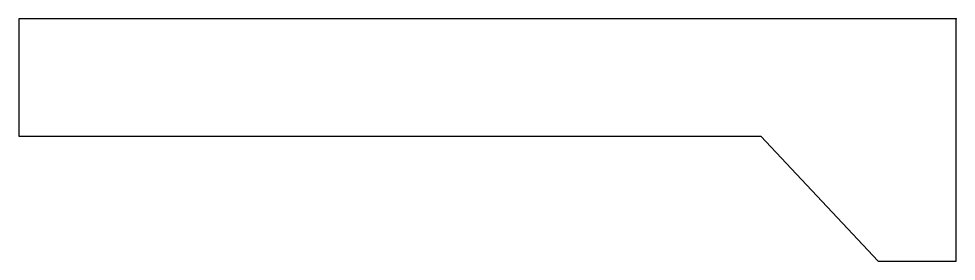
# Model space of a CAD drawing. Header units: millimetres. Extents: x -12 to 0, y -3.1 to 0.
import ezdxf

# ---------------------------------------------------------------- set-up
doc = ezdxf.new("R2010")
doc.units = ezdxf.units.MM
doc.layers.get('0').update_dxf_attribs({"linetype": 'CONTINUOUS'})

msp = doc.modelspace()

# ---------------------------------------------------------------- linework, layer by layer
msp.add_line((-12, -1.5), (-10, -1.5))
msp.add_lwpolyline([(0, 0), (-12, 0), (-12, -1.5), (-2.5, -1.5), (-1, -3.1), (0, -3.1)], close=True)
msp.add_point((0, 0))

doc.saveas('drawing.dxf')
